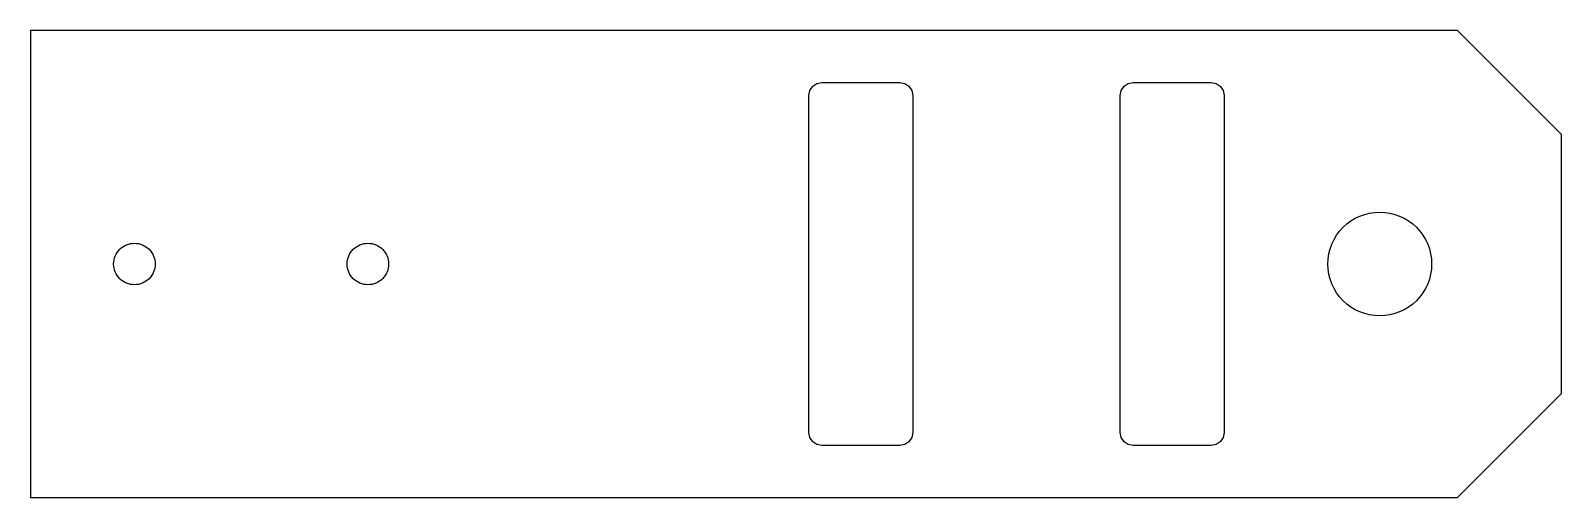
# Model space of a CAD drawing. Header units: millimetres. Extents: x 0 to 118, y -18 to 18.
import ezdxf

# ---------------------------------------------------------------- set-up
doc = ezdxf.new("R2010")
doc.units = ezdxf.units.MM

msp = doc.modelspace()

# ---------------------------------------------------------------- linework, layer by layer
at = {"layer": '23_cam_mast_t4.0'}
for points in [[(110, -18), (118, -10), (118, 10), (110, 18), (0, 18), (0, -18), (110, -18)], [(67.9239, -13.3827), (67.7071, -13.7071), (67.3827, -13.9239), (67, -14), (61, -14), (60.6173, -13.9239), (60.2929, -13.7071), (60.0761, -13.3827), (60, -13), (60, 13), (60.0761, 13.3827), (60.2929, 13.7071), (60.6173, 13.9239), (61, 14), (67, 14), (67.3827, 13.9239), (67.7071, 13.7071), (67.9239, 13.3827), (68, 13), (68, -13), (67.9239, -13.3827)], [(91.7071, -13.7071), (91.3827, -13.9239), (91, -14), (85, -14), (84.6173, -13.9239), (84.2929, -13.7071), (84.0761, -13.3827), (84, -13), (84, 13), (84.0761, 13.3827), (84.2929, 13.7071), (84.6173, 13.9239), (85, 14), (91, 14), (91.3827, 13.9239), (91.7071, 13.7071), (91.9239, 13.3827), (92, 13), (92, -13), (91.9239, -13.3827), (91.7071, -13.7071)], [(107.9807, 0.3921), (108, 0), (107.9807, -0.3921), (107.9231, -0.7804), (107.8278, -1.1611), (107.6955, -1.5307), (107.5277, -1.8856), (107.3259, -2.2223), (107.092, -2.5376), (106.8284, -2.8284), (106.5376, -3.092), (106.2223, -3.3259), (105.8856, -3.5277), (105.5307, -3.6955), (105.1611, -3.8278), (104.7804, -3.9231), (104.3921, -3.9807), (104, -4), (103.6079, -3.9807), (103.2196, -3.9231), (102.8389, -3.8278), (102.4693, -3.6955), (102.1144, -3.5277), (101.7777, -3.3259), (101.4624, -3.092), (101.1716, -2.8284), (100.908, -2.5376), (100.6741, -2.2223), (100.4723, -1.8856), (100.3045, -1.5307), (100.1722, -1.1611), (100.0769, -0.7804), (100.0193, -0.3921), (100, 0), (100.0193, 0.3921), (100.0769, 0.7804), (100.1722, 1.1611), (100.3045, 1.5307), (100.4723, 1.8856), (100.6741, 2.2223), (100.908, 2.5376), (101.1716, 2.8284), (101.4624, 3.092), (101.7777, 3.3259), (102.1144, 3.5277), (102.4693, 3.6955), (102.8389, 3.8278), (103.2196, 3.9231), (103.6079, 3.9807), (104, 4), (104.3921, 3.9807), (104.7804, 3.9231), (105.1611, 3.8278), (105.5307, 3.6955), (105.8856, 3.5277), (106.2223, 3.3259), (106.5376, 3.092), (106.8284, 2.8284), (107.092, 2.5376), (107.3259, 2.2223), (107.5277, 1.8856), (107.6955, 1.5307), (107.8278, 1.1611), (107.9231, 0.7804), (107.9807, 0.3921)], [(9.4111, 0.7542), (9.4782, 0.6123), (9.5311, 0.4645), (9.5693, 0.3121), (9.5923, 0.1568), (9.6, 0), (9.5923, -0.1568), (9.5693, -0.3121), (9.5311, -0.4645), (9.4782, -0.6123), (9.4111, -0.7542), (9.3304, -0.8889), (9.2368, -1.015), (9.1314, -1.1314), (9.015, -1.2368), (8.8889, -1.3304), (8.7542, -1.4111), (8.6123, -1.4782), (8.4645, -1.5311), (8.3121, -1.5693), (8.1568, -1.5923), (8, -1.6), (7.8432, -1.5923), (7.6879, -1.5693), (7.5355, -1.5311), (7.3877, -1.4782), (7.2458, -1.4111), (7.1111, -1.3304), (6.985, -1.2368), (6.8686, -1.1314), (6.7632, -1.015), (6.6696, -0.8889), (6.5889, -0.7542), (6.5218, -0.6123), (6.4689, -0.4645), (6.4307, -0.3121), (6.4077, -0.1568), (6.4, 0), (6.4077, 0.1568), (6.4307, 0.3121), (6.4689, 0.4645), (6.5218, 0.6123), (6.5889, 0.7542), (6.6696, 0.8889), (6.7632, 1.015), (6.8686, 1.1314), (6.985, 1.2368), (7.1111, 1.3304), (7.2458, 1.4111), (7.3877, 1.4782), (7.5355, 1.5311), (7.6879, 1.5693), (7.8432, 1.5923), (8, 1.6), (8.1568, 1.5923), (8.3121, 1.5693), (8.4645, 1.5311), (8.6123, 1.4782), (8.7542, 1.4111), (8.8889, 1.3304), (9.015, 1.2368), (9.1314, 1.1314), (9.2368, 1.015), (9.3304, 0.8889), (9.4111, 0.7542)], [(27.4782, 0.6123), (27.5311, 0.4645), (27.5693, 0.3121), (27.5923, 0.1568), (27.6, 0), (27.5923, -0.1568), (27.5693, -0.3121), (27.5311, -0.4645), (27.4782, -0.6123), (27.4111, -0.7542), (27.3304, -0.8889), (27.2368, -1.015), (27.1314, -1.1314), (27.015, -1.2368), (26.8889, -1.3304), (26.7542, -1.4111), (26.6123, -1.4782), (26.4645, -1.5311), (26.3121, -1.5693), (26.1568, -1.5923), (26, -1.6), (25.8432, -1.5923), (25.6879, -1.5693), (25.5355, -1.5311), (25.3877, -1.4782), (25.2458, -1.4111), (25.1111, -1.3304), (24.985, -1.2368), (24.8686, -1.1314), (24.7632, -1.015), (24.6696, -0.8889), (24.5889, -0.7542), (24.5218, -0.6123), (24.4689, -0.4645), (24.4307, -0.3121), (24.4077, -0.1568), (24.4, 0), (24.4077, 0.1568), (24.4307, 0.3121), (24.4689, 0.4645), (24.5218, 0.6123), (24.5889, 0.7542), (24.6696, 0.8889), (24.7632, 1.015), (24.8686, 1.1314), (24.985, 1.2368), (25.1111, 1.3304), (25.2458, 1.4111), (25.3877, 1.4782), (25.5355, 1.5311), (25.6879, 1.5693), (25.8432, 1.5923), (26, 1.6), (26.1568, 1.5923), (26.3121, 1.5693), (26.4645, 1.5311), (26.6123, 1.4782), (26.7542, 1.4111), (26.8889, 1.3304), (27.015, 1.2368), (27.1314, 1.1314), (27.2368, 1.015), (27.3304, 0.8889), (27.4111, 0.7542), (27.4782, 0.6123)]]:
    msp.add_lwpolyline(points, close=True, dxfattribs=at)

doc.saveas('drawing.dxf')
